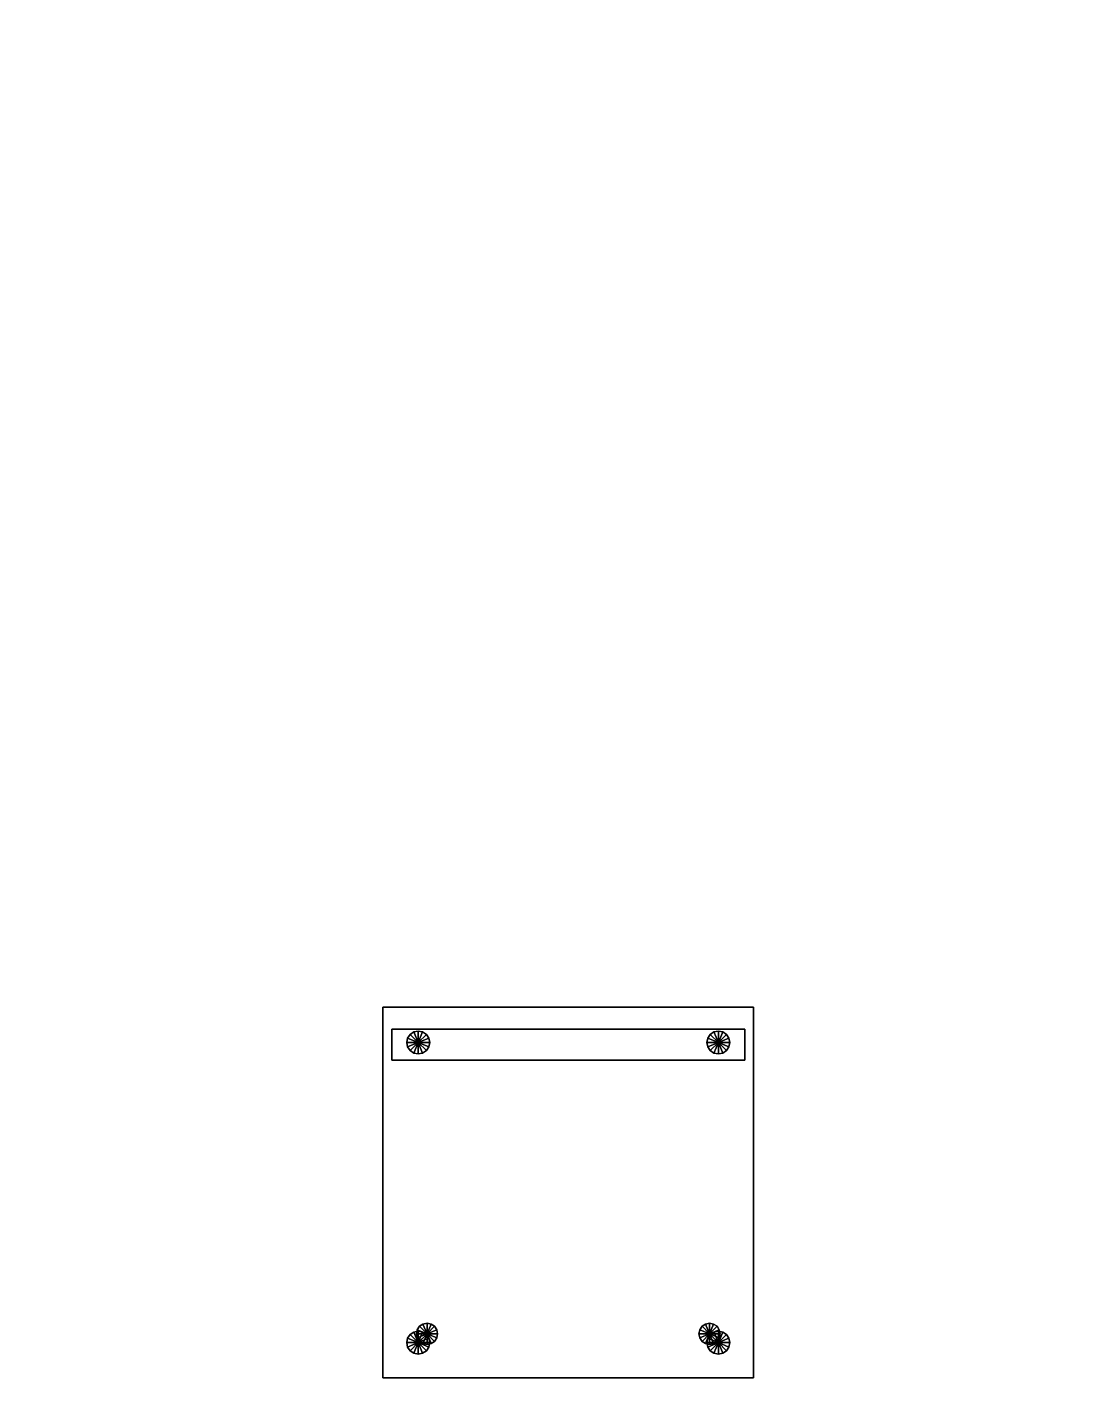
# Model space of a CAD drawing. Header units: millimetres. Extents: x -8000 to 18500, y -500 to 32500.
# Drawn here: x 6112 to 7310, y 5530 to 7070 of the extents above; entities that cross this region are included whole.
import ezdxf

# ---------------------------------------------------------------- set-up
doc = ezdxf.new("R2010")
doc.units = ezdxf.units.MM
for name, color, linetype in [('3D-FINISH', 7, 'Continuous'), ('3D-FURNITURE', 7, 'Continuous'), ('3D-ROOF', 7, 'Continuous'), ('3D-SLABS', 7, 'Continuous')]:
    doc.layers.add(name, color=color, linetype=linetype)

msp = doc.modelspace()

# ---------------------------------------------------------------- linework, layer by layer
at = {"layer": '3D-FINISH', "color": 7}
for points in [[(200, 200, 590), (200, 9800, 590), (9800, 9800, 590), (9800, 200, 590)], [(200, 200, 600), (9800, 200, 600), (9800, 9800, 600), (200, 9800, 600)], [(200, 200, 3990), (200, 9800, 3990), (9800, 9800, 3990), (9800, 200, 3990)], [(200, 200, 4000), (9800, 200, 4000), (9800, 9800, 4000), (200, 9800, 4000)]]:
    msp.add_3dface(points, dxfattribs=at)
at = {"layer": '3D-FURNITURE', "color": 7}
for points in [[(6515, 5540, 4410), (6515, 5960, 4410), (6935, 5960, 4410), (6935, 5540, 4410)], [(6515, 5960, 4410), (6515, 5960, 4450), (6935, 5960, 4450), (6935, 5960, 4410)], [(6515, 5540, 4410), (6515, 5540, 4450), (6515, 5960, 4450), (6515, 5960, 4410)], [(6515, 5540, 4450), (6935, 5540, 4450), (6935, 5960, 4450), (6515, 5960, 4450)], [(6935, 5540, 4410), (6935, 5960, 4410), (6935, 5960, 4450), (6935, 5540, 4450)], [(6525, 5900, 4700), (6525, 5935, 4700), (6925, 5935, 4700), (6925, 5900, 4700)], [(6525, 5935, 4700), (6525, 5935, 4790), (6925, 5935, 4790), (6925, 5935, 4700)], [(6525, 5900, 4700), (6525, 5900, 4790), (6525, 5935, 4790), (6525, 5935, 4700)], [(6525, 5900, 4790), (6925, 5900, 4790), (6925, 5935, 4790), (6525, 5935, 4790)], [(6545.8, 5929.2, 4000), (6543, 5925, 4000), (6543, 5925, 4430), (6545.8, 5929.2, 4430)], [(6555, 5920, 4430), (6545.8, 5929.2, 4430), (6543, 5925, 4430), (6555, 5920, 4430)], [(6555, 5920, 4000), (6543, 5925, 4000), (6545.8, 5929.2, 4000), (6555, 5920, 4000)], [(6550, 5932, 4000), (6545.8, 5929.2, 4000), (6545.8, 5929.2, 4430), (6550, 5932, 4430)], [(6555, 5920, 4430), (6550, 5932, 4430), (6545.8, 5929.2, 4430), (6555, 5920, 4430)], [(6555, 5920, 4000), (6545.8, 5929.2, 4000), (6550, 5932, 4000), (6555, 5920, 4000)], [(6555, 5933, 4000), (6550, 5932, 4000), (6550, 5932, 4430), (6555, 5933, 4430)], [(6555, 5920, 4430), (6555, 5933, 4430), (6550, 5932, 4430), (6555, 5920, 4430)], [(6555, 5920, 4000), (6550, 5932, 4000), (6555, 5933, 4000), (6555, 5920, 4000)], [(6560, 5932, 4000), (6555, 5933, 4000), (6555, 5933, 4430), (6560, 5932, 4430)], [(6555, 5920, 4430), (6560, 5932, 4430), (6555, 5933, 4430), (6555, 5920, 4430)], [(6555, 5920, 4000), (6555, 5933, 4000), (6560, 5932, 4000), (6555, 5920, 4000)], [(6555, 5920, 4430), (6564.2, 5929.2, 4430), (6560, 5932, 4430), (6555, 5920, 4430)], [(6555, 5920, 4000), (6560, 5932, 4000), (6564.2, 5929.2, 4000), (6555, 5920, 4000)], [(6555, 5920, 4430), (6567, 5925, 4430), (6564.2, 5929.2, 4430), (6555, 5920, 4430)], [(6555, 5920, 4000), (6564.2, 5929.2, 4000), (6567, 5925, 4000), (6555, 5920, 4000)], [(6564.2, 5929.2, 4000), (6560, 5932, 4000), (6560, 5932, 4430), (6564.2, 5929.2, 4430)], [(6567, 5925, 4000), (6564.2, 5929.2, 4000), (6564.2, 5929.2, 4430), (6567, 5925, 4430)], [(6885.8, 5929.2, 4000), (6883, 5925, 4000), (6883, 5925, 4430), (6885.8, 5929.2, 4430)], [(6895, 5920, 4430), (6885.8, 5929.2, 4430), (6883, 5925, 4430), (6895, 5920, 4430)], [(6895, 5920, 4000), (6883, 5925, 4000), (6885.8, 5929.2, 4000), (6895, 5920, 4000)], [(6890, 5932, 4000), (6885.8, 5929.2, 4000), (6885.8, 5929.2, 4430), (6890, 5932, 4430)], [(6895, 5920, 4430), (6890, 5932, 4430), (6885.8, 5929.2, 4430), (6895, 5920, 4430)], [(6895, 5920, 4000), (6885.8, 5929.2, 4000), (6890, 5932, 4000), (6895, 5920, 4000)], [(6895, 5933, 4000), (6890, 5932, 4000), (6890, 5932, 4430), (6895, 5933, 4430)], [(6895, 5920, 4430), (6895, 5933, 4430), (6890, 5932, 4430), (6895, 5920, 4430)], [(6895, 5920, 4000), (6890, 5932, 4000), (6895, 5933, 4000), (6895, 5920, 4000)], [(6900, 5932, 4000), (6895, 5933, 4000), (6895, 5933, 4430), (6900, 5932, 4430)], [(6895, 5920, 4430), (6900, 5932, 4430), (6895, 5933, 4430), (6895, 5920, 4430)], [(6895, 5920, 4000), (6895, 5933, 4000), (6900, 5932, 4000), (6895, 5920, 4000)], [(6895, 5920, 4430), (6904.2, 5929.2, 4430), (6900, 5932, 4430), (6895, 5920, 4430)], [(6895, 5920, 4000), (6900, 5932, 4000), (6904.2, 5929.2, 4000), (6895, 5920, 4000)], [(6895, 5920, 4430), (6907, 5925, 4430), (6904.2, 5929.2, 4430), (6895, 5920, 4430)], [(6895, 5920, 4000), (6904.2, 5929.2, 4000), (6907, 5925, 4000), (6895, 5920, 4000)], [(6904.2, 5929.2, 4000), (6900, 5932, 4000), (6900, 5932, 4430), (6904.2, 5929.2, 4430)], [(6907, 5925, 4000), (6904.2, 5929.2, 4000), (6904.2, 5929.2, 4430), (6907, 5925, 4430)], [(6925, 5900, 4700), (6925, 5935, 4700), (6925, 5935, 4790), (6925, 5900, 4790)], [(6543, 5925, 4000), (6542, 5920, 4000), (6542, 5920, 4430), (6543, 5925, 4430)], [(6555, 5920, 4430), (6543, 5925, 4430), (6542, 5920, 4430), (6555, 5920, 4430)], [(6555, 5920, 4000), (6542, 5920, 4000), (6543, 5925, 4000), (6555, 5920, 4000)], [(6542, 5920, 4000), (6543, 5915, 4000), (6543, 5915, 4430), (6542, 5920, 4430)], [(6555, 5920, 4430), (6542, 5920, 4430), (6543, 5915, 4430), (6555, 5920, 4430)], [(6555, 5920, 4000), (6543, 5915, 4000), (6542, 5920, 4000), (6555, 5920, 4000)], [(6555, 5920, 4430), (6543, 5915, 4430), (6545.8, 5910.8, 4430), (6555, 5920, 4430)], [(6555, 5920, 4000), (6545.8, 5910.8, 4000), (6543, 5915, 4000), (6555, 5920, 4000)], [(6543, 5915, 4000), (6545.8, 5910.8, 4000), (6545.8, 5910.8, 4430), (6543, 5915, 4430)], [(6555, 5920, 4430), (6545.8, 5910.8, 4430), (6550, 5908, 4430), (6555, 5920, 4430)], [(6555, 5920, 4000), (6550, 5908, 4000), (6545.8, 5910.8, 4000), (6555, 5920, 4000)], [(6555, 5920, 4430), (6550, 5908, 4430), (6555, 5907, 4430), (6555, 5920, 4430)], [(6555, 5920, 4000), (6555, 5907, 4000), (6550, 5908, 4000), (6555, 5920, 4000)], [(6555, 5920, 4430), (6568, 5920, 4430), (6567, 5925, 4430), (6555, 5920, 4430)], [(6555, 5920, 4000), (6567, 5925, 4000), (6568, 5920, 4000), (6555, 5920, 4000)], [(6555, 5920, 4430), (6555, 5907, 4430), (6560, 5908, 4430), (6555, 5920, 4430)], [(6555, 5920, 4000), (6560, 5908, 4000), (6555, 5907, 4000), (6555, 5920, 4000)], [(6555, 5920, 4430), (6560, 5908, 4430), (6564.2, 5910.8, 4430), (6555, 5920, 4430)], [(6555, 5920, 4000), (6564.2, 5910.8, 4000), (6560, 5908, 4000), (6555, 5920, 4000)], [(6555, 5920, 4430), (6564.2, 5910.8, 4430), (6567, 5915, 4430), (6555, 5920, 4430)], [(6555, 5920, 4000), (6567, 5915, 4000), (6564.2, 5910.8, 4000), (6555, 5920, 4000)], [(6555, 5920, 4430), (6567, 5915, 4430), (6568, 5920, 4430), (6555, 5920, 4430)], [(6555, 5920, 4000), (6568, 5920, 4000), (6567, 5915, 4000), (6555, 5920, 4000)], [(6564.2, 5910.8, 4000), (6567, 5915, 4000), (6567, 5915, 4430), (6564.2, 5910.8, 4430)], [(6568, 5920, 4000), (6567, 5925, 4000), (6567, 5925, 4430), (6568, 5920, 4430)], [(6567, 5915, 4000), (6568, 5920, 4000), (6568, 5920, 4430), (6567, 5915, 4430)], [(6883, 5925, 4000), (6882, 5920, 4000), (6882, 5920, 4430), (6883, 5925, 4430)], [(6895, 5920, 4430), (6883, 5925, 4430), (6882, 5920, 4430), (6895, 5920, 4430)], [(6895, 5920, 4000), (6882, 5920, 4000), (6883, 5925, 4000), (6895, 5920, 4000)], [(6882, 5920, 4000), (6883, 5915, 4000), (6883, 5915, 4430), (6882, 5920, 4430)], [(6895, 5920, 4430), (6882, 5920, 4430), (6883, 5915, 4430), (6895, 5920, 4430)], [(6895, 5920, 4000), (6883, 5915, 4000), (6882, 5920, 4000), (6895, 5920, 4000)], [(6895, 5920, 4430), (6883, 5915, 4430), (6885.8, 5910.8, 4430), (6895, 5920, 4430)], [(6895, 5920, 4000), (6885.8, 5910.8, 4000), (6883, 5915, 4000), (6895, 5920, 4000)], [(6883, 5915, 4000), (6885.8, 5910.8, 4000), (6885.8, 5910.8, 4430), (6883, 5915, 4430)], [(6895, 5920, 4430), (6885.8, 5910.8, 4430), (6890, 5908, 4430), (6895, 5920, 4430)], [(6895, 5920, 4000), (6890, 5908, 4000), (6885.8, 5910.8, 4000), (6895, 5920, 4000)], [(6895, 5920, 4430), (6890, 5908, 4430), (6895, 5907, 4430), (6895, 5920, 4430)], [(6895, 5920, 4000), (6895, 5907, 4000), (6890, 5908, 4000), (6895, 5920, 4000)], [(6895, 5920, 4430), (6908, 5920, 4430), (6907, 5925, 4430), (6895, 5920, 4430)], [(6895, 5920, 4000), (6907, 5925, 4000), (6908, 5920, 4000), (6895, 5920, 4000)], [(6895, 5920, 4430), (6895, 5907, 4430), (6900, 5908, 4430), (6895, 5920, 4430)], [(6895, 5920, 4000), (6900, 5908, 4000), (6895, 5907, 4000), (6895, 5920, 4000)], [(6895, 5920, 4430), (6900, 5908, 4430), (6904.2, 5910.8, 4430), (6895, 5920, 4430)], [(6895, 5920, 4000), (6904.2, 5910.8, 4000), (6900, 5908, 4000), (6895, 5920, 4000)], [(6895, 5920, 4430), (6904.2, 5910.8, 4430), (6907, 5915, 4430), (6895, 5920, 4430)], [(6895, 5920, 4000), (6907, 5915, 4000), (6904.2, 5910.8, 4000), (6895, 5920, 4000)], [(6895, 5920, 4430), (6907, 5915, 4430), (6908, 5920, 4430), (6895, 5920, 4430)], [(6895, 5920, 4000), (6908, 5920, 4000), (6907, 5915, 4000), (6895, 5920, 4000)], [(6904.2, 5910.8, 4000), (6907, 5915, 4000), (6907, 5915, 4430), (6904.2, 5910.8, 4430)], [(6908, 5920, 4000), (6907, 5925, 4000), (6907, 5925, 4430), (6908, 5920, 4430)], [(6907, 5915, 4000), (6908, 5920, 4000), (6908, 5920, 4430), (6907, 5915, 4430)], [(6525, 5900, 4700), (6925, 5900, 4700), (6925, 5900, 4790), (6525, 5900, 4790)], [(6545.8, 5910.8, 4000), (6550, 5908, 4000), (6550, 5908, 4430), (6545.8, 5910.8, 4430)], [(6550, 5908, 4000), (6555, 5907, 4000), (6555, 5907, 4430), (6550, 5908, 4430)], [(6555, 5907, 4000), (6560, 5908, 4000), (6560, 5908, 4430), (6555, 5907, 4430)], [(6560, 5908, 4000), (6564.2, 5910.8, 4000), (6564.2, 5910.8, 4430), (6560, 5908, 4430)], [(6885.8, 5910.8, 4000), (6890, 5908, 4000), (6890, 5908, 4430), (6885.8, 5910.8, 4430)], [(6890, 5908, 4000), (6895, 5907, 4000), (6895, 5907, 4430), (6890, 5908, 4430)], [(6895, 5907, 4000), (6900, 5908, 4000), (6900, 5908, 4430), (6895, 5907, 4430)], [(6900, 5908, 4000), (6904.2, 5910.8, 4000), (6904.2, 5910.8, 4430), (6900, 5908, 4430)], [(6550, 5592, 4000), (6545.8, 5589.2, 4000), (6545.8, 5589.2, 4430), (6550, 5592, 4430)], [(6555, 5580, 4430), (6550, 5592, 4430), (6545.8, 5589.2, 4430), (6555, 5580, 4430)], [(6555, 5580, 4000), (6545.8, 5589.2, 4000), (6550, 5592, 4000), (6555, 5580, 4000)], [(6555, 5593, 4000), (6550, 5592, 4000), (6550, 5592, 4430), (6555, 5593, 4430)], [(6555, 5580, 4430), (6555, 5593, 4430), (6550, 5592, 4430), (6555, 5580, 4430)], [(6555, 5580, 4000), (6550, 5592, 4000), (6555, 5593, 4000), (6555, 5580, 4000)], [(6553.9, 5594.6, 4430), (6553, 5590, 4430), (6553, 5590, 4780), (6553.9, 5594.6, 4780)], [(6565, 5590, 4780), (6553.9, 5594.6, 4780), (6553, 5590, 4780), (6565, 5590, 4780)], [(6565, 5590, 4430), (6553, 5590, 4430), (6553.9, 5594.6, 4430), (6565, 5590, 4430)], [(6556.5, 5598.5, 4430), (6553.9, 5594.6, 4430), (6553.9, 5594.6, 4780), (6556.5, 5598.5, 4780)], [(6565, 5590, 4780), (6556.5, 5598.5, 4780), (6553.9, 5594.6, 4780), (6565, 5590, 4780)], [(6565, 5590, 4430), (6553.9, 5594.6, 4430), (6556.5, 5598.5, 4430), (6565, 5590, 4430)], [(6560, 5592, 4000), (6555, 5593, 4000), (6555, 5593, 4430), (6560, 5592, 4430)], [(6555, 5580, 4430), (6560, 5592, 4430), (6555, 5593, 4430), (6555, 5580, 4430)], [(6555, 5580, 4000), (6555, 5593, 4000), (6560, 5592, 4000), (6555, 5580, 4000)], [(6555, 5580, 4430), (6564.2, 5589.2, 4430), (6560, 5592, 4430), (6555, 5580, 4430)], [(6555, 5580, 4000), (6560, 5592, 4000), (6564.2, 5589.2, 4000), (6555, 5580, 4000)], [(6560.4, 5601.1, 4430), (6556.5, 5598.5, 4430), (6556.5, 5598.5, 4780), (6560.4, 5601.1, 4780)], [(6565, 5590, 4780), (6560.4, 5601.1, 4780), (6556.5, 5598.5, 4780), (6565, 5590, 4780)], [(6565, 5590, 4430), (6556.5, 5598.5, 4430), (6560.4, 5601.1, 4430), (6565, 5590, 4430)], [(6564.2, 5589.2, 4000), (6560, 5592, 4000), (6560, 5592, 4430), (6564.2, 5589.2, 4430)], [(6565, 5602, 4430), (6560.4, 5601.1, 4430), (6560.4, 5601.1, 4780), (6565, 5602, 4780)], [(6565, 5590, 4780), (6565, 5602, 4780), (6560.4, 5601.1, 4780), (6565, 5590, 4780)], [(6565, 5590, 4430), (6560.4, 5601.1, 4430), (6565, 5602, 4430), (6565, 5590, 4430)], [(6569.6, 5601.1, 4430), (6565, 5602, 4430), (6565, 5602, 4780), (6569.6, 5601.1, 4780)], [(6565, 5590, 4780), (6569.6, 5601.1, 4780), (6565, 5602, 4780), (6565, 5590, 4780)], [(6565, 5590, 4430), (6565, 5602, 4430), (6569.6, 5601.1, 4430), (6565, 5590, 4430)], [(6565, 5590, 4780), (6573.5, 5598.5, 4780), (6569.6, 5601.1, 4780), (6565, 5590, 4780)], [(6565, 5590, 4430), (6569.6, 5601.1, 4430), (6573.5, 5598.5, 4430), (6565, 5590, 4430)], [(6565, 5590, 4780), (6576.1, 5594.6, 4780), (6573.5, 5598.5, 4780), (6565, 5590, 4780)], [(6565, 5590, 4430), (6573.5, 5598.5, 4430), (6576.1, 5594.6, 4430), (6565, 5590, 4430)], [(6565, 5590, 4780), (6577, 5590, 4780), (6576.1, 5594.6, 4780), (6565, 5590, 4780)], [(6565, 5590, 4430), (6576.1, 5594.6, 4430), (6577, 5590, 4430), (6565, 5590, 4430)], [(6573.5, 5598.5, 4430), (6569.6, 5601.1, 4430), (6569.6, 5601.1, 4780), (6573.5, 5598.5, 4780)], [(6576.1, 5594.6, 4430), (6573.5, 5598.5, 4430), (6573.5, 5598.5, 4780), (6576.1, 5594.6, 4780)], [(6577, 5590, 4430), (6576.1, 5594.6, 4430), (6576.1, 5594.6, 4780), (6577, 5590, 4780)], [(6873.9, 5594.6, 4430), (6873, 5590, 4430), (6873, 5590, 4780), (6873.9, 5594.6, 4780)], [(6885, 5590, 4780), (6873.9, 5594.6, 4780), (6873, 5590, 4780), (6885, 5590, 4780)], [(6885, 5590, 4430), (6873, 5590, 4430), (6873.9, 5594.6, 4430), (6885, 5590, 4430)], [(6876.5, 5598.5, 4430), (6873.9, 5594.6, 4430), (6873.9, 5594.6, 4780), (6876.5, 5598.5, 4780)], [(6885, 5590, 4780), (6876.5, 5598.5, 4780), (6873.9, 5594.6, 4780), (6885, 5590, 4780)], [(6885, 5590, 4430), (6873.9, 5594.6, 4430), (6876.5, 5598.5, 4430), (6885, 5590, 4430)], [(6880.4, 5601.1, 4430), (6876.5, 5598.5, 4430), (6876.5, 5598.5, 4780), (6880.4, 5601.1, 4780)], [(6885, 5590, 4780), (6880.4, 5601.1, 4780), (6876.5, 5598.5, 4780), (6885, 5590, 4780)], [(6885, 5590, 4430), (6876.5, 5598.5, 4430), (6880.4, 5601.1, 4430), (6885, 5590, 4430)], [(6885, 5602, 4430), (6880.4, 5601.1, 4430), (6880.4, 5601.1, 4780), (6885, 5602, 4780)], [(6885, 5590, 4780), (6885, 5602, 4780), (6880.4, 5601.1, 4780), (6885, 5590, 4780)], [(6885, 5590, 4430), (6880.4, 5601.1, 4430), (6885, 5602, 4430), (6885, 5590, 4430)], [(6889.6, 5601.1, 4430), (6885, 5602, 4430), (6885, 5602, 4780), (6889.6, 5601.1, 4780)], [(6885, 5590, 4780), (6889.6, 5601.1, 4780), (6885, 5602, 4780), (6885, 5590, 4780)], [(6885, 5590, 4430), (6885, 5602, 4430), (6889.6, 5601.1, 4430), (6885, 5590, 4430)], [(6885, 5590, 4780), (6893.5, 5598.5, 4780), (6889.6, 5601.1, 4780), (6885, 5590, 4780)], [(6885, 5590, 4430), (6889.6, 5601.1, 4430), (6893.5, 5598.5, 4430), (6885, 5590, 4430)], [(6885, 5590, 4780), (6896.1, 5594.6, 4780), (6893.5, 5598.5, 4780), (6885, 5590, 4780)], [(6885, 5590, 4430), (6893.5, 5598.5, 4430), (6896.1, 5594.6, 4430), (6885, 5590, 4430)], [(6885, 5590, 4780), (6897, 5590, 4780), (6896.1, 5594.6, 4780), (6885, 5590, 4780)], [(6885, 5590, 4430), (6896.1, 5594.6, 4430), (6897, 5590, 4430), (6885, 5590, 4430)], [(6890, 5592, 4000), (6885.8, 5589.2, 4000), (6885.8, 5589.2, 4430), (6890, 5592, 4430)], [(6895, 5580, 4430), (6890, 5592, 4430), (6885.8, 5589.2, 4430), (6895, 5580, 4430)], [(6895, 5580, 4000), (6885.8, 5589.2, 4000), (6890, 5592, 4000), (6895, 5580, 4000)], [(6893.5, 5598.5, 4430), (6889.6, 5601.1, 4430), (6889.6, 5601.1, 4780), (6893.5, 5598.5, 4780)], [(6895, 5593, 4000), (6890, 5592, 4000), (6890, 5592, 4430), (6895, 5593, 4430)], [(6895, 5580, 4430), (6895, 5593, 4430), (6890, 5592, 4430), (6895, 5580, 4430)], [(6895, 5580, 4000), (6890, 5592, 4000), (6895, 5593, 4000), (6895, 5580, 4000)], [(6896.1, 5594.6, 4430), (6893.5, 5598.5, 4430), (6893.5, 5598.5, 4780), (6896.1, 5594.6, 4780)], [(6900, 5592, 4000), (6895, 5593, 4000), (6895, 5593, 4430), (6900, 5592, 4430)], [(6895, 5580, 4430), (6900, 5592, 4430), (6895, 5593, 4430), (6895, 5580, 4430)], [(6895, 5580, 4000), (6895, 5593, 4000), (6900, 5592, 4000), (6895, 5580, 4000)], [(6895, 5580, 4430), (6904.2, 5589.2, 4430), (6900, 5592, 4430), (6895, 5580, 4430)], [(6895, 5580, 4000), (6900, 5592, 4000), (6904.2, 5589.2, 4000), (6895, 5580, 4000)], [(6897, 5590, 4430), (6896.1, 5594.6, 4430), (6896.1, 5594.6, 4780), (6897, 5590, 4780)], [(6904.2, 5589.2, 4000), (6900, 5592, 4000), (6900, 5592, 4430), (6904.2, 5589.2, 4430)], [(6543, 5585, 4000), (6542, 5580, 4000), (6542, 5580, 4430), (6543, 5585, 4430)], [(6555, 5580, 4430), (6543, 5585, 4430), (6542, 5580, 4430), (6555, 5580, 4430)], [(6555, 5580, 4000), (6542, 5580, 4000), (6543, 5585, 4000), (6555, 5580, 4000)], [(6542, 5580, 4000), (6543, 5575, 4000), (6543, 5575, 4430), (6542, 5580, 4430)], [(6555, 5580, 4430), (6542, 5580, 4430), (6543, 5575, 4430), (6555, 5580, 4430)], [(6555, 5580, 4000), (6543, 5575, 4000), (6542, 5580, 4000), (6555, 5580, 4000)], [(6545.8, 5589.2, 4000), (6543, 5585, 4000), (6543, 5585, 4430), (6545.8, 5589.2, 4430)], [(6555, 5580, 4430), (6545.8, 5589.2, 4430), (6543, 5585, 4430), (6555, 5580, 4430)], [(6555, 5580, 4000), (6543, 5585, 4000), (6545.8, 5589.2, 4000), (6555, 5580, 4000)], [(6555, 5580, 4430), (6543, 5575, 4430), (6545.8, 5570.8, 4430), (6555, 5580, 4430)], [(6555, 5580, 4000), (6545.8, 5570.8, 4000), (6543, 5575, 4000), (6555, 5580, 4000)], [(6543, 5575, 4000), (6545.8, 5570.8, 4000), (6545.8, 5570.8, 4430), (6543, 5575, 4430)], [(6555, 5580, 4430), (6545.8, 5570.8, 4430), (6550, 5568, 4430), (6555, 5580, 4430)], [(6555, 5580, 4000), (6550, 5568, 4000), (6545.8, 5570.8, 4000), (6555, 5580, 4000)], [(6555, 5580, 4430), (6550, 5568, 4430), (6555, 5567, 4430), (6555, 5580, 4430)], [(6555, 5580, 4000), (6555, 5567, 4000), (6550, 5568, 4000), (6555, 5580, 4000)], [(6553, 5590, 4430), (6553.9, 5585.4, 4430), (6553.9, 5585.4, 4780), (6553, 5590, 4780)], [(6565, 5590, 4780), (6553, 5590, 4780), (6553.9, 5585.4, 4780), (6565, 5590, 4780)], [(6565, 5590, 4430), (6553.9, 5585.4, 4430), (6553, 5590, 4430), (6565, 5590, 4430)], [(6565, 5590, 4780), (6553.9, 5585.4, 4780), (6556.5, 5581.5, 4780), (6565, 5590, 4780)], [(6565, 5590, 4430), (6556.5, 5581.5, 4430), (6553.9, 5585.4, 4430), (6565, 5590, 4430)], [(6553.9, 5585.4, 4430), (6556.5, 5581.5, 4430), (6556.5, 5581.5, 4780), (6553.9, 5585.4, 4780)], [(6555, 5580, 4430), (6567, 5585, 4430), (6564.2, 5589.2, 4430), (6555, 5580, 4430)], [(6555, 5580, 4000), (6564.2, 5589.2, 4000), (6567, 5585, 4000), (6555, 5580, 4000)], [(6555, 5580, 4430), (6568, 5580, 4430), (6567, 5585, 4430), (6555, 5580, 4430)], [(6555, 5580, 4000), (6567, 5585, 4000), (6568, 5580, 4000), (6555, 5580, 4000)], [(6555, 5580, 4430), (6555, 5567, 4430), (6560, 5568, 4430), (6555, 5580, 4430)], [(6555, 5580, 4000), (6560, 5568, 4000), (6555, 5567, 4000), (6555, 5580, 4000)], [(6555, 5580, 4430), (6560, 5568, 4430), (6564.2, 5570.8, 4430), (6555, 5580, 4430)], [(6555, 5580, 4000), (6564.2, 5570.8, 4000), (6560, 5568, 4000), (6555, 5580, 4000)], [(6555, 5580, 4430), (6564.2, 5570.8, 4430), (6567, 5575, 4430), (6555, 5580, 4430)], [(6555, 5580, 4000), (6567, 5575, 4000), (6564.2, 5570.8, 4000), (6555, 5580, 4000)], [(6555, 5580, 4430), (6567, 5575, 4430), (6568, 5580, 4430), (6555, 5580, 4430)], [(6555, 5580, 4000), (6568, 5580, 4000), (6567, 5575, 4000), (6555, 5580, 4000)], [(6565, 5590, 4780), (6556.5, 5581.5, 4780), (6560.4, 5578.9, 4780), (6565, 5590, 4780)], [(6565, 5590, 4430), (6560.4, 5578.9, 4430), (6556.5, 5581.5, 4430), (6565, 5590, 4430)], [(6556.5, 5581.5, 4430), (6560.4, 5578.9, 4430), (6560.4, 5578.9, 4780), (6556.5, 5581.5, 4780)], [(6565, 5590, 4780), (6560.4, 5578.9, 4780), (6565, 5578, 4780), (6565, 5590, 4780)], [(6565, 5590, 4430), (6565, 5578, 4430), (6560.4, 5578.9, 4430), (6565, 5590, 4430)], [(6560.4, 5578.9, 4430), (6565, 5578, 4430), (6565, 5578, 4780), (6560.4, 5578.9, 4780)], [(6567, 5585, 4000), (6564.2, 5589.2, 4000), (6564.2, 5589.2, 4430), (6567, 5585, 4430)], [(6564.2, 5570.8, 4000), (6567, 5575, 4000), (6567, 5575, 4430), (6564.2, 5570.8, 4430)], [(6565, 5590, 4780), (6565, 5578, 4780), (6569.6, 5578.9, 4780), (6565, 5590, 4780)], [(6565, 5590, 4430), (6569.6, 5578.9, 4430), (6565, 5578, 4430), (6565, 5590, 4430)], [(6565, 5590, 4780), (6569.6, 5578.9, 4780), (6573.5, 5581.5, 4780), (6565, 5590, 4780)], [(6565, 5590, 4430), (6573.5, 5581.5, 4430), (6569.6, 5578.9, 4430), (6565, 5590, 4430)], [(6565, 5590, 4780), (6573.5, 5581.5, 4780), (6576.1, 5585.4, 4780), (6565, 5590, 4780)], [(6565, 5590, 4430), (6576.1, 5585.4, 4430), (6573.5, 5581.5, 4430), (6565, 5590, 4430)], [(6565, 5590, 4780), (6576.1, 5585.4, 4780), (6577, 5590, 4780), (6565, 5590, 4780)], [(6565, 5590, 4430), (6577, 5590, 4430), (6576.1, 5585.4, 4430), (6565, 5590, 4430)], [(6565, 5578, 4430), (6569.6, 5578.9, 4430), (6569.6, 5578.9, 4780), (6565, 5578, 4780)], [(6568, 5580, 4000), (6567, 5585, 4000), (6567, 5585, 4430), (6568, 5580, 4430)], [(6567, 5575, 4000), (6568, 5580, 4000), (6568, 5580, 4430), (6567, 5575, 4430)], [(6569.6, 5578.9, 4430), (6573.5, 5581.5, 4430), (6573.5, 5581.5, 4780), (6569.6, 5578.9, 4780)], [(6573.5, 5581.5, 4430), (6576.1, 5585.4, 4430), (6576.1, 5585.4, 4780), (6573.5, 5581.5, 4780)], [(6576.1, 5585.4, 4430), (6577, 5590, 4430), (6577, 5590, 4780), (6576.1, 5585.4, 4780)], [(6873, 5590, 4430), (6873.9, 5585.4, 4430), (6873.9, 5585.4, 4780), (6873, 5590, 4780)], [(6885, 5590, 4780), (6873, 5590, 4780), (6873.9, 5585.4, 4780), (6885, 5590, 4780)], [(6885, 5590, 4430), (6873.9, 5585.4, 4430), (6873, 5590, 4430), (6885, 5590, 4430)], [(6885, 5590, 4780), (6873.9, 5585.4, 4780), (6876.5, 5581.5, 4780), (6885, 5590, 4780)], [(6885, 5590, 4430), (6876.5, 5581.5, 4430), (6873.9, 5585.4, 4430), (6885, 5590, 4430)], [(6873.9, 5585.4, 4430), (6876.5, 5581.5, 4430), (6876.5, 5581.5, 4780), (6873.9, 5585.4, 4780)], [(6885, 5590, 4780), (6876.5, 5581.5, 4780), (6880.4, 5578.9, 4780), (6885, 5590, 4780)], [(6885, 5590, 4430), (6880.4, 5578.9, 4430), (6876.5, 5581.5, 4430), (6885, 5590, 4430)], [(6876.5, 5581.5, 4430), (6880.4, 5578.9, 4430), (6880.4, 5578.9, 4780), (6876.5, 5581.5, 4780)], [(6885, 5590, 4780), (6880.4, 5578.9, 4780), (6885, 5578, 4780), (6885, 5590, 4780)], [(6885, 5590, 4430), (6885, 5578, 4430), (6880.4, 5578.9, 4430), (6885, 5590, 4430)], [(6880.4, 5578.9, 4430), (6885, 5578, 4430), (6885, 5578, 4780), (6880.4, 5578.9, 4780)], [(6883, 5585, 4000), (6882, 5580, 4000), (6882, 5580, 4430), (6883, 5585, 4430)], [(6895, 5580, 4430), (6883, 5585, 4430), (6882, 5580, 4430), (6895, 5580, 4430)], [(6895, 5580, 4000), (6882, 5580, 4000), (6883, 5585, 4000), (6895, 5580, 4000)], [(6882, 5580, 4000), (6883, 5575, 4000), (6883, 5575, 4430), (6882, 5580, 4430)], [(6895, 5580, 4430), (6882, 5580, 4430), (6883, 5575, 4430), (6895, 5580, 4430)], [(6895, 5580, 4000), (6883, 5575, 4000), (6882, 5580, 4000), (6895, 5580, 4000)], [(6885.8, 5589.2, 4000), (6883, 5585, 4000), (6883, 5585, 4430), (6885.8, 5589.2, 4430)], [(6895, 5580, 4430), (6885.8, 5589.2, 4430), (6883, 5585, 4430), (6895, 5580, 4430)], [(6895, 5580, 4000), (6883, 5585, 4000), (6885.8, 5589.2, 4000), (6895, 5580, 4000)], [(6895, 5580, 4430), (6883, 5575, 4430), (6885.8, 5570.8, 4430), (6895, 5580, 4430)], [(6895, 5580, 4000), (6885.8, 5570.8, 4000), (6883, 5575, 4000), (6895, 5580, 4000)], [(6883, 5575, 4000), (6885.8, 5570.8, 4000), (6885.8, 5570.8, 4430), (6883, 5575, 4430)], [(6885, 5590, 4780), (6885, 5578, 4780), (6889.6, 5578.9, 4780), (6885, 5590, 4780)], [(6885, 5590, 4430), (6889.6, 5578.9, 4430), (6885, 5578, 4430), (6885, 5590, 4430)], [(6885, 5590, 4780), (6889.6, 5578.9, 4780), (6893.5, 5581.5, 4780), (6885, 5590, 4780)], [(6885, 5590, 4430), (6893.5, 5581.5, 4430), (6889.6, 5578.9, 4430), (6885, 5590, 4430)], [(6885, 5590, 4780), (6893.5, 5581.5, 4780), (6896.1, 5585.4, 4780), (6885, 5590, 4780)], [(6885, 5590, 4430), (6896.1, 5585.4, 4430), (6893.5, 5581.5, 4430), (6885, 5590, 4430)], [(6885, 5590, 4780), (6896.1, 5585.4, 4780), (6897, 5590, 4780), (6885, 5590, 4780)], [(6885, 5590, 4430), (6897, 5590, 4430), (6896.1, 5585.4, 4430), (6885, 5590, 4430)], [(6885, 5578, 4430), (6889.6, 5578.9, 4430), (6889.6, 5578.9, 4780), (6885, 5578, 4780)], [(6895, 5580, 4430), (6885.8, 5570.8, 4430), (6890, 5568, 4430), (6895, 5580, 4430)], [(6895, 5580, 4000), (6890, 5568, 4000), (6885.8, 5570.8, 4000), (6895, 5580, 4000)], [(6889.6, 5578.9, 4430), (6893.5, 5581.5, 4430), (6893.5, 5581.5, 4780), (6889.6, 5578.9, 4780)], [(6895, 5580, 4430), (6890, 5568, 4430), (6895, 5567, 4430), (6895, 5580, 4430)], [(6895, 5580, 4000), (6895, 5567, 4000), (6890, 5568, 4000), (6895, 5580, 4000)], [(6893.5, 5581.5, 4430), (6896.1, 5585.4, 4430), (6896.1, 5585.4, 4780), (6893.5, 5581.5, 4780)], [(6895, 5580, 4430), (6907, 5585, 4430), (6904.2, 5589.2, 4430), (6895, 5580, 4430)], [(6895, 5580, 4000), (6904.2, 5589.2, 4000), (6907, 5585, 4000), (6895, 5580, 4000)], [(6895, 5580, 4430), (6908, 5580, 4430), (6907, 5585, 4430), (6895, 5580, 4430)], [(6895, 5580, 4000), (6907, 5585, 4000), (6908, 5580, 4000), (6895, 5580, 4000)], [(6895, 5580, 4430), (6895, 5567, 4430), (6900, 5568, 4430), (6895, 5580, 4430)], [(6895, 5580, 4000), (6900, 5568, 4000), (6895, 5567, 4000), (6895, 5580, 4000)], [(6895, 5580, 4430), (6900, 5568, 4430), (6904.2, 5570.8, 4430), (6895, 5580, 4430)], [(6895, 5580, 4000), (6904.2, 5570.8, 4000), (6900, 5568, 4000), (6895, 5580, 4000)], [(6895, 5580, 4430), (6904.2, 5570.8, 4430), (6907, 5575, 4430), (6895, 5580, 4430)], [(6895, 5580, 4000), (6907, 5575, 4000), (6904.2, 5570.8, 4000), (6895, 5580, 4000)], [(6895, 5580, 4430), (6907, 5575, 4430), (6908, 5580, 4430), (6895, 5580, 4430)], [(6895, 5580, 4000), (6908, 5580, 4000), (6907, 5575, 4000), (6895, 5580, 4000)], [(6896.1, 5585.4, 4430), (6897, 5590, 4430), (6897, 5590, 4780), (6896.1, 5585.4, 4780)], [(6907, 5585, 4000), (6904.2, 5589.2, 4000), (6904.2, 5589.2, 4430), (6907, 5585, 4430)], [(6904.2, 5570.8, 4000), (6907, 5575, 4000), (6907, 5575, 4430), (6904.2, 5570.8, 4430)], [(6908, 5580, 4000), (6907, 5585, 4000), (6907, 5585, 4430), (6908, 5580, 4430)], [(6907, 5575, 4000), (6908, 5580, 4000), (6908, 5580, 4430), (6907, 5575, 4430)], [(6545.8, 5570.8, 4000), (6550, 5568, 4000), (6550, 5568, 4430), (6545.8, 5570.8, 4430)], [(6550, 5568, 4000), (6555, 5567, 4000), (6555, 5567, 4430), (6550, 5568, 4430)], [(6555, 5567, 4000), (6560, 5568, 4000), (6560, 5568, 4430), (6555, 5567, 4430)], [(6560, 5568, 4000), (6564.2, 5570.8, 4000), (6564.2, 5570.8, 4430), (6560, 5568, 4430)], [(6885.8, 5570.8, 4000), (6890, 5568, 4000), (6890, 5568, 4430), (6885.8, 5570.8, 4430)], [(6890, 5568, 4000), (6895, 5567, 4000), (6895, 5567, 4430), (6890, 5568, 4430)], [(6895, 5567, 4000), (6900, 5568, 4000), (6900, 5568, 4430), (6895, 5567, 4430)], [(6900, 5568, 4000), (6904.2, 5570.8, 4000), (6904.2, 5570.8, 4430), (6900, 5568, 4430)], [(6515, 5540, 4410), (6935, 5540, 4410), (6935, 5540, 4450), (6515, 5540, 4450)]]:
    msp.add_3dface(points, dxfattribs=at)
at = {"layer": '3D-ROOF', "color": 7}
for points in [[(0, 0, 7000), (0, 10000, 7000), (10000, 10000, 7000), (10000, 0, 7000)], [(0, 0, 7200), (10000, 0, 7200), (10000, 10000, 7200), (0, 10000, 7200)]]:
    msp.add_3dface(points, dxfattribs=at)
at = {"layer": '3D-SLABS', "color": 7}
for points in [[(0, 0), (0, 10000), (10000, 10000), (10000, 0)], [(0, 0, 600), (10000, 0, 600), (10000, 10000, 600), (0, 10000, 600)], [(3800, 4000, 3800), (3800, 7500, 3800), (7800, 7500, 3800), (7800, 4000, 3800)], [(3800, 4000, 4000), (7800, 4000, 4000), (7800, 7500, 4000), (3800, 7500, 4000)]]:
    msp.add_3dface(points, dxfattribs=at)

doc.saveas('drawing.dxf')
